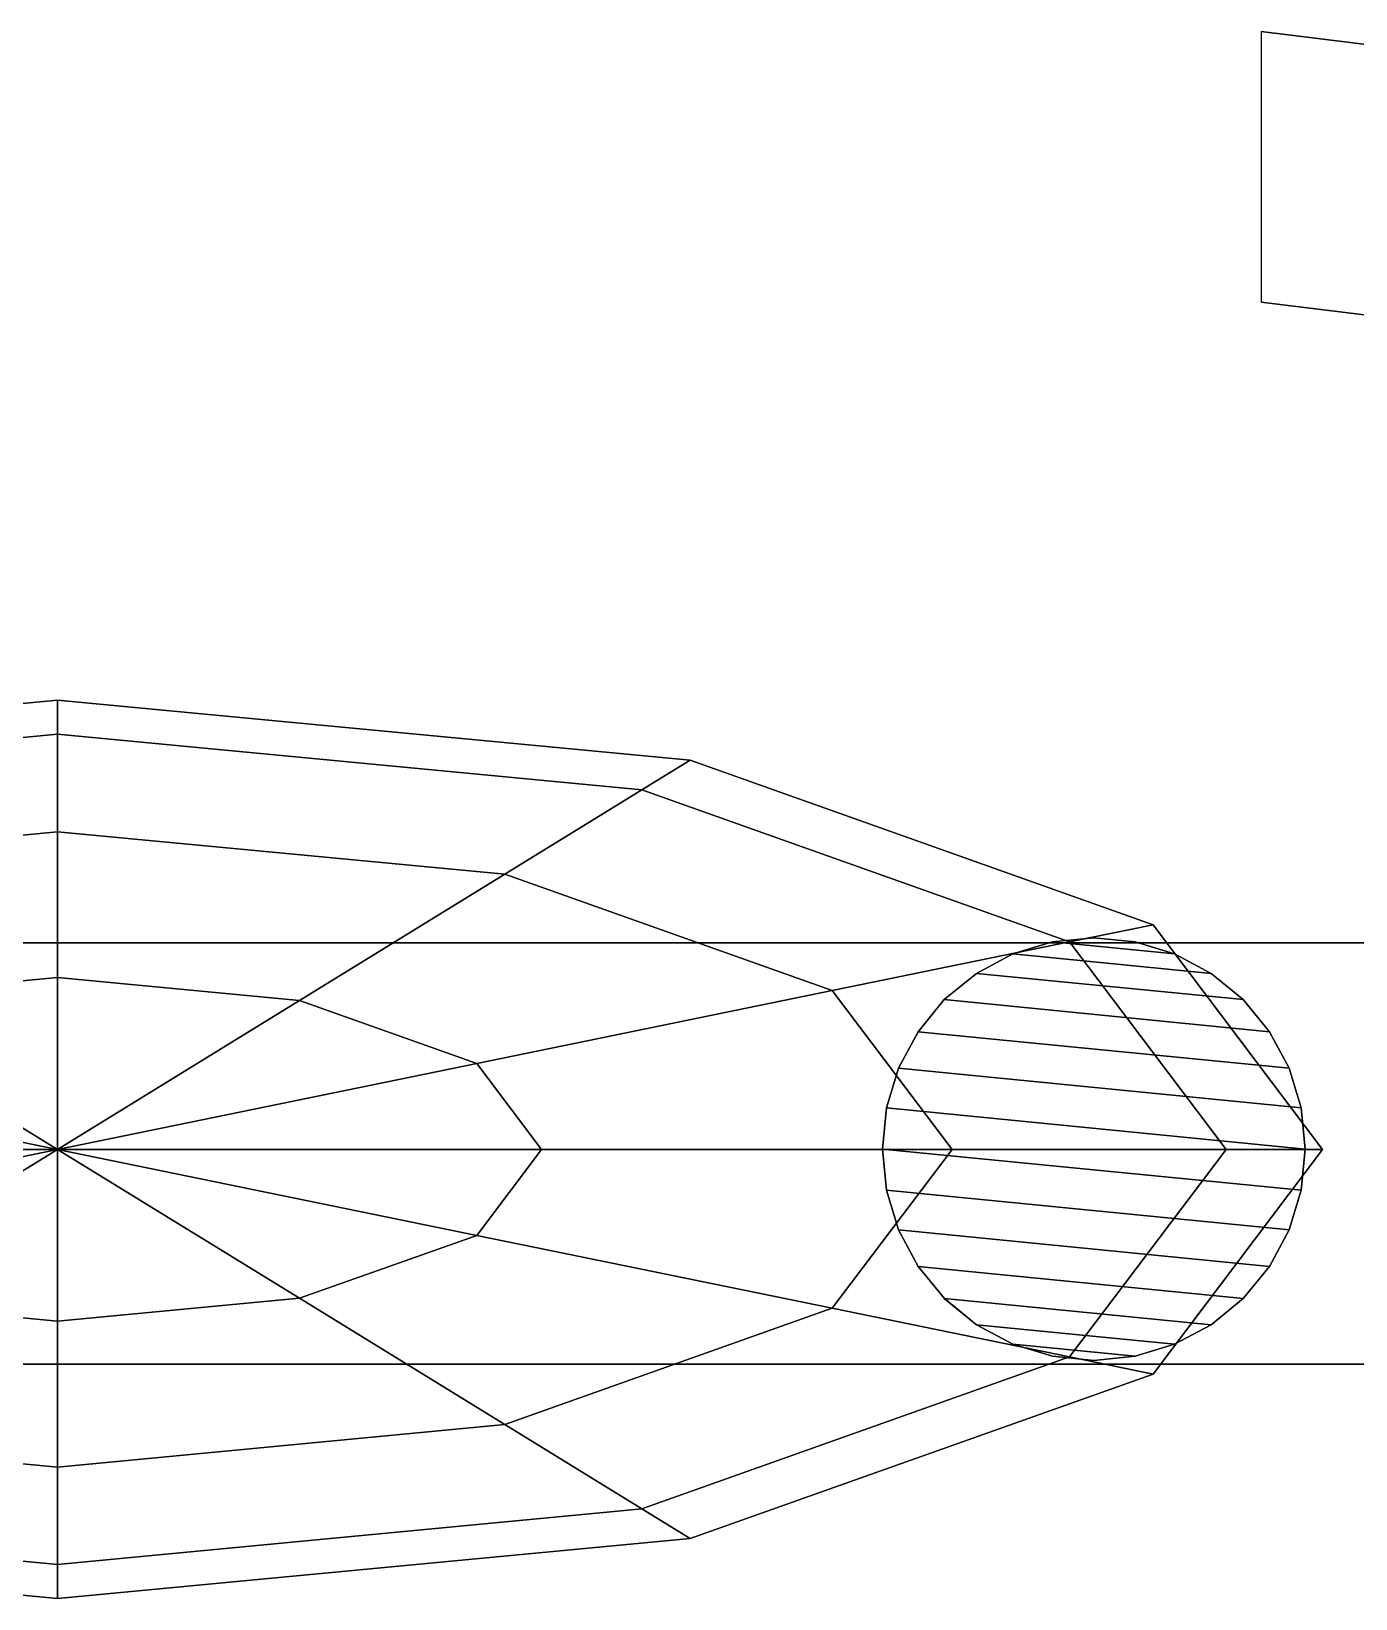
# Model space of a CAD drawing. Header units: metres. Extents: x -25 to 25, y -4.5 to 2.7.
# Drawn here: x -2.519 to 0.621, y -1.066 to 2.651 of the extents above; entities that cross this region are included whole.
import ezdxf

# ---------------------------------------------------------------- set-up
doc = ezdxf.new("R2010")
doc.units = ezdxf.units.M

msp = doc.modelspace()

# ---------------------------------------------------------------- linework, layer by layer
at = {"color": 50}
for points in [[(0.972514, 2.57914, 7.73038), (0.39661, 2.65052, 7.73038), (0.396609, 2.0086, 7.73038), (0.872991, 1.94956, 7.73038)], [(0.972514, 2.57914, 7.12886), (0.39661, 2.65052, 7.12886), (0.396609, 2.0086, 7.12886), (0.872991, 1.94956, 7.12886)], [(0.972514, 2.57914, 7.73038), (0.39661, 2.65052, 7.73038), (0.39661, 2.65052, 7.12886), (0.972514, 2.57914, 7.12886)], [(0.872991, 1.94956, 7.73038), (0.396609, 2.0086, 7.73038), (0.396609, 2.0086, 7.12886), (0.872991, 1.94956, 7.12886)], [(-2.4566, 1.06458, -9.94042), (-3.95603, 0.921852, -9.94042), (-3.8419, 0.851621, -9.27445), (-2.4566, 0.983488, -9.27445)], [(-2.4566, 0.983488, -10.6064), (-3.8419, 0.851621, -10.6064), (-3.95603, 0.921852, -9.94042), (-2.4566, 1.06458, -9.94042)], [(-1.07131, 0.851621, -10.6064), (-2.4566, 0.983488, -10.6064), (-2.4566, 1.06458, -9.94042), (-0.957171, 0.921852, -9.94042)], [(-0.957171, 0.921852, -9.94042), (-2.4566, 1.06458, -9.94042), (-2.4566, 0.983488, -9.27445), (-1.07131, 0.851621, -9.27445)], [(-2.4566, 0.983488, -9.27445), (-3.8419, 0.851621, -9.27445), (-3.51686, 0.65162, -8.70987), (-2.4566, 0.752546, -8.70987)], [(-2.4566, 0.752546, -11.171), (-3.51686, 0.65162, -11.171), (-3.8419, 0.851621, -10.6064), (-2.4566, 0.983488, -10.6064)], [(-1.39634, 0.65162, -11.171), (-2.4566, 0.752546, -11.171), (-2.4566, 0.983488, -10.6064), (-1.07131, 0.851621, -10.6064)], [(-1.07131, 0.851621, -9.27445), (-2.4566, 0.983488, -9.27445), (-2.4566, 0.752546, -8.70987), (-1.39634, 0.65162, -8.70987)], [(0.140489, 0.531902, -9.94042), (-0.957171, 0.921852, -9.94042), (-1.07131, 0.851621, -9.27445), (-0.057203, 0.491354, -9.27445)], [(-0.057203, 0.491354, -10.6064), (-1.07131, 0.851621, -10.6064), (-0.957171, 0.921852, -9.94042), (0.140489, 0.531902, -9.94042)], [(-0.057203, 0.491354, -9.27445), (-1.07131, 0.851621, -9.27445), (-1.39634, 0.65162, -8.70987), (-0.620181, 0.375884, -8.70987)], [(-0.620181, 0.375884, -11.171), (-1.39634, 0.65162, -11.171), (-1.07131, 0.851621, -10.6064), (-0.057203, 0.491354, -10.6064)], [(-2.4566, 0.752546, -8.70987), (-3.51686, 0.65162, -8.70987), (-3.03041, 0.352297, -8.33263), (-2.4566, 0.406918, -8.33263)], [(-2.4566, 0.406918, -11.5482), (-3.03041, 0.352297, -11.5482), (-3.51686, 0.65162, -11.171), (-2.4566, 0.752546, -11.171)], [(-1.88279, 0.352297, -11.5482), (-2.4566, 0.406918, -11.5482), (-2.4566, 0.752546, -11.171), (-1.39634, 0.65162, -11.171)], [(-1.39634, 0.65162, -8.70987), (-2.4566, 0.752546, -8.70987), (-2.4566, 0.406918, -8.33263), (-1.8828, 0.352297, -8.33263)], [(-0.620181, 0.375884, -8.70987), (-1.39634, 0.65162, -8.70987), (-1.8828, 0.352297, -8.33263), (-1.46274, 0.203069, -8.33263)], [(-1.46274, 0.203069, -11.5482), (-1.88279, 0.352297, -11.5482), (-1.39634, 0.65162, -11.171), (-0.620181, 0.375884, -11.171)], [(0.313986, -0.000779, -10.6064), (-0.057203, 0.491354, -10.6064), (0.140489, 0.531902, -9.94042), (0.54226, -0.000779, -9.94042)], [(0.54226, -0.000779, -9.94042), (0.140489, 0.531902, -9.94042), (-0.057203, 0.491354, -9.27445), (0.313986, -0.000779, -9.27445)], [(-0.336086, -0.000779, -11.171), (-0.620181, 0.375884, -11.171), (-0.057203, 0.491354, -10.6064), (0.313986, -0.000779, -10.6064)], [(-0.620181, 0.375884, -8.70987), (-0.336086, -0.000779, -8.70987), (0.313986, -0.000779, -9.27445), (-0.057203, 0.491354, -9.27445)], [(-0.191741, 0.462906, -10.0281), (-0.191745, 0.462905, 10.0281), (-0.097753, 0.491418, 10.0281), (-0.097748, 0.491419, -10.0281)], [(-0.097753, 0.491418, 10.0281), (-0.191745, 0.462905, 10.0281), (0.278363, 0.416607, 10.0281), (0.191738, 0.462908, 10.0281)], [(-0.097748, 0.491419, -10.0281), (-0.097753, 0.491418, 10.0281), (-0.000004, 0.501046, 10.0281), (0.000001, 0.501046, -10.0281)], [(-0.000004, 0.501046, 10.0281), (-0.097753, 0.491418, 10.0281), (0.191738, 0.462908, 10.0281), (0.097745, 0.491419, 10.0281)], [(0.000001, 0.501046, -10.0281), (-0.000004, 0.501046, 10.0281), (0.097745, 0.491419, 10.0281), (0.09775, 0.491418, -10.0281)], [(0.09775, 0.491418, -10.0281), (0.097745, 0.491419, 10.0281), (0.191738, 0.462908, 10.0281), (0.191743, 0.462906, -10.0281)], [(-0.278366, 0.416605, -10.0281), (-0.278369, 0.416603, 10.0281), (-0.191745, 0.462905, 10.0281), (-0.191741, 0.462906, -10.0281)], [(-0.191745, 0.462905, 10.0281), (-0.278369, 0.416603, 10.0281), (0.354294, 0.354292, 10.0281), (0.278363, 0.416607, 10.0281)], [(0.191743, 0.462906, -10.0281), (0.191738, 0.462908, 10.0281), (0.278363, 0.416607, 10.0281), (0.278367, 0.416604, -10.0281)], [(-0.354293, 0.354293, -10.0281), (-0.354295, 0.354291, 10.0281), (-0.278369, 0.416603, 10.0281), (-0.278366, 0.416605, -10.0281)], [(-0.278369, 0.416603, 10.0281), (-0.354295, 0.354291, 10.0281), (0.416605, 0.278365, 10.0281), (0.354294, 0.354292, 10.0281)], [(0.354294, 0.354292, 10.0281), (0.354293, 0.354293, -10.0281), (0.278367, 0.416604, -10.0281), (0.278363, 0.416607, 10.0281)], [(-2.4566, 0.406918, -8.33263), (-3.03041, 0.352297, -8.33263), (-2.4566, -0.000779, -8.20016)], [(-2.4566, -0.000779, -11.6807), (-3.03041, 0.352297, -11.5482), (-2.4566, 0.406918, -11.5482)], [(-2.4566, -0.000779, -11.6807), (-2.4566, 0.406918, -11.5482), (-1.88279, 0.352297, -11.5482)], [(-1.8828, 0.352297, -8.33263), (-2.4566, 0.406918, -8.33263), (-2.4566, -0.000779, -8.20016)], [(-1.30899, -0.000779, -11.5482), (-1.46274, 0.203069, -11.5482), (-0.620181, 0.375884, -11.171), (-0.336086, -0.000779, -11.171)], [(-0.336086, -0.000779, -8.70987), (-0.620181, 0.375884, -8.70987), (-1.46274, 0.203069, -8.33263), (-1.30899, -0.000779, -8.33263)], [(-2.4566, -0.000779, -11.6807), (-3.45047, 0.203069, -11.5482), (-3.03041, 0.352297, -11.5482)], [(-3.03041, 0.352297, -8.33263), (-3.45047, 0.203069, -8.33263), (-2.4566, -0.000779, -8.20016)], [(-1.46274, 0.203069, -8.33263), (-1.8828, 0.352297, -8.33263), (-2.4566, -0.000779, -8.20016)], [(-2.4566, -0.000779, -11.6807), (-1.88279, 0.352297, -11.5482), (-1.46274, 0.203069, -11.5482)], [(-0.416604, 0.278367, -10.0281), (-0.416606, 0.278364, 10.0281), (-0.354295, 0.354291, 10.0281), (-0.354293, 0.354293, -10.0281)], [(-0.354295, 0.354291, 10.0281), (-0.416606, 0.278364, 10.0281), (0.462907, 0.191741, 10.0281), (0.416605, 0.278365, 10.0281)], [(0.354293, 0.354293, -10.0281), (0.354294, 0.354292, 10.0281), (0.416605, 0.278365, 10.0281), (0.416605, 0.278366, -10.0281)], [(-0.462906, 0.191743, -10.0281), (-0.462907, 0.19174, 10.0281), (-0.416606, 0.278364, 10.0281), (-0.416604, 0.278367, -10.0281)], [(-0.416606, 0.278364, 10.0281), (-0.462907, 0.19174, 10.0281), (0.491419, 0.097748, 10.0281), (0.462907, 0.191741, 10.0281)], [(0.416605, 0.278366, -10.0281), (0.416605, 0.278365, 10.0281), (0.462907, 0.191741, 10.0281), (0.462906, 0.191742, -10.0281)], [(-3.45047, 0.203069, -8.33263), (-3.60422, -0.000779, -8.33263), (-2.4566, -0.000779, -8.20016)], [(-2.4566, -0.000779, -11.6807), (-3.60422, -0.000779, -11.5482), (-3.45047, 0.203069, -11.5482)], [(-2.4566, -0.000779, -11.6807), (-1.46274, 0.203069, -11.5482), (-1.30899, -0.000779, -11.5482)], [(-1.30899, -0.000779, -8.33263), (-1.46274, 0.203069, -8.33263), (-2.4566, -0.000779, -8.20016)], [(-0.491418, 0.09775, -10.0281), (-0.491419, 0.097747, 10.0281), (-0.462907, 0.19174, 10.0281), (-0.462906, 0.191743, -10.0281)], [(-0.462907, 0.19174, 10.0281), (-0.491419, 0.097747, 10.0281), (0.501046, -0.000001, 10.0281), (0.491419, 0.097748, 10.0281)], [(0.462906, 0.191742, -10.0281), (0.462907, 0.191741, 10.0281), (0.491419, 0.097748, 10.0281), (0.491419, 0.097749, -10.0281)], [(-0.501046, 0, -10.0281), (-0.501046, -0.000002, 10.0281), (-0.491419, 0.097747, 10.0281), (-0.491418, 0.09775, -10.0281)], [(-0.491419, 0.097747, 10.0281), (-0.501046, -0.000002, 10.0281), (0.491418, -0.09775, 10.0281), (0.501046, -0.000001, 10.0281)], [(0.491419, 0.097749, -10.0281), (0.491419, 0.097748, 10.0281), (0.501046, -0.000001, 10.0281), (0.501046, 0, -10.0281)], [(-0.491419, -0.097749, -10.0281), (-0.491418, -0.097751, 10.0281), (-0.501046, -0.000002, 10.0281), (-0.501046, 0, -10.0281)], [(0.501046, 0, -10.0281), (0.501046, -0.000001, 10.0281), (0.491418, -0.09775, 10.0281), (0.491419, -0.097749, -10.0281)], [(-2.4566, -0.000779, -11.6807), (-3.45047, -0.204627, -11.5482), (-3.60422, -0.000779, -11.5482)], [(-3.60422, -0.000779, -8.33263), (-3.45047, -0.204627, -8.33263), (-2.4566, -0.000779, -8.20016)], [(-3.45047, -0.204627, -8.33263), (-3.03041, -0.353855, -8.33263), (-2.4566, -0.000779, -8.20016)], [(-2.4566, -0.000779, -11.6807), (-3.03041, -0.353855, -11.5482), (-3.45047, -0.204627, -11.5482)], [(-2.4566, -0.000779, -11.6807), (-2.4566, -0.408476, -11.5482), (-3.03041, -0.353855, -11.5482)], [(-3.03041, -0.353855, -8.33263), (-2.4566, -0.408476, -8.33263), (-2.4566, -0.000779, -8.20016)], [(-2.4566, -0.408476, -8.33263), (-1.8828, -0.353855, -8.33263), (-2.4566, -0.000779, -8.20016)], [(-2.4566, -0.000779, -11.6807), (-1.88279, -0.353855, -11.5482), (-2.4566, -0.408476, -11.5482)], [(-2.4566, -0.000779, -11.6807), (-1.46274, -0.204627, -11.5482), (-1.88279, -0.353855, -11.5482)], [(-1.8828, -0.353855, -8.33263), (-1.46274, -0.204627, -8.33263), (-2.4566, -0.000779, -8.20016)], [(-1.46274, -0.204627, -8.33263), (-1.30899, -0.000779, -8.33263), (-2.4566, -0.000779, -8.20016)], [(-2.4566, -0.000779, -11.6807), (-1.30899, -0.000779, -11.5482), (-1.46274, -0.204627, -11.5482)], [(-0.620181, -0.377442, -8.70987), (-0.336086, -0.000779, -8.70987), (-1.30899, -0.000779, -8.33263), (-1.46274, -0.204627, -8.33263)], [(-1.46274, -0.204627, -11.5482), (-1.30899, -0.000779, -11.5482), (-0.336086, -0.000779, -11.171), (-0.620181, -0.377442, -11.171)], [(-0.336086, -0.000779, -8.70987), (-0.620181, -0.377442, -8.70987), (-0.057203, -0.492912, -9.27445), (0.313986, -0.000779, -9.27445)], [(-0.620181, -0.377442, -11.171), (-0.336086, -0.000779, -11.171), (0.313986, -0.000779, -10.6064), (-0.057203, -0.492912, -10.6064)], [(-0.501046, -0.000002, 10.0281), (-0.491418, -0.097751, 10.0281), (0.462906, -0.191743, 10.0281), (0.491418, -0.09775, 10.0281)], [(0.140489, -0.53346, -9.94042), (0.54226, -0.000779, -9.94042), (0.313986, -0.000779, -9.27445), (-0.057203, -0.492912, -9.27445)], [(-0.057203, -0.492912, -10.6064), (0.313986, -0.000779, -10.6064), (0.54226, -0.000779, -9.94042), (0.140489, -0.53346, -9.94042)], [(-0.462906, -0.191742, -10.0281), (-0.462905, -0.191744, 10.0281), (-0.491418, -0.097751, 10.0281), (-0.491419, -0.097749, -10.0281)], [(-0.491418, -0.097751, 10.0281), (-0.462905, -0.191744, 10.0281), (0.416604, -0.278367, 10.0281), (0.462906, -0.191743, 10.0281)], [(0.491419, -0.097749, -10.0281), (0.491418, -0.09775, 10.0281), (0.462906, -0.191743, 10.0281), (0.462906, -0.191742, -10.0281)], [(-1.39634, -0.653178, -8.70987), (-0.620181, -0.377442, -8.70987), (-1.46274, -0.204627, -8.33263), (-1.8828, -0.353855, -8.33263)], [(-1.88279, -0.353855, -11.5482), (-1.46274, -0.204627, -11.5482), (-0.620181, -0.377442, -11.171), (-1.39634, -0.653178, -11.171)], [(-0.416605, -0.278366, -10.0281), (-0.416604, -0.278367, 10.0281), (-0.462905, -0.191744, 10.0281), (-0.462906, -0.191742, -10.0281)], [(-0.462905, -0.191744, 10.0281), (-0.416604, -0.278367, 10.0281), (0.354293, -0.354293, 10.0281), (0.416604, -0.278367, 10.0281)], [(0.462906, -0.191742, -10.0281), (0.462906, -0.191743, 10.0281), (0.416604, -0.278367, 10.0281), (0.416605, -0.278366, -10.0281)], [(-0.354293, -0.354293, -10.0281), (-0.354292, -0.354294, 10.0281), (-0.416604, -0.278367, 10.0281), (-0.416605, -0.278366, -10.0281)], [(-0.416604, -0.278367, 10.0281), (-0.354292, -0.354294, 10.0281), (0.278366, -0.416605, 10.0281), (0.354293, -0.354293, 10.0281)], [(0.416605, -0.278366, -10.0281), (0.416604, -0.278367, 10.0281), (0.354293, -0.354293, 10.0281), (0.354293, -0.354293, -10.0281)], [(-3.03041, -0.353855, -11.5482), (-2.4566, -0.408476, -11.5482), (-2.4566, -0.754104, -11.171), (-3.51686, -0.653178, -11.171)], [(-3.51686, -0.653178, -8.70987), (-2.4566, -0.754104, -8.70987), (-2.4566, -0.408476, -8.33263), (-3.03041, -0.353855, -8.33263)], [(-2.4566, -0.754104, -8.70987), (-1.39634, -0.653178, -8.70987), (-1.8828, -0.353855, -8.33263), (-2.4566, -0.408476, -8.33263)], [(-2.4566, -0.408476, -11.5482), (-1.88279, -0.353855, -11.5482), (-1.39634, -0.653178, -11.171), (-2.4566, -0.754104, -11.171)], [(-0.278366, -0.416604, -10.0281), (-0.278365, -0.416605, 10.0281), (-0.354292, -0.354294, 10.0281), (-0.354293, -0.354293, -10.0281)], [(-0.354292, -0.354294, 10.0281), (-0.278365, -0.416605, 10.0281), (0.191742, -0.462906, 10.0281), (0.278366, -0.416605, 10.0281)], [(0.354293, -0.354293, -10.0281), (0.354293, -0.354293, 10.0281), (0.278366, -0.416605, 10.0281), (0.278366, -0.416605, -10.0281)], [(-1.39634, -0.653178, -11.171), (-0.620181, -0.377442, -11.171), (-0.057203, -0.492912, -10.6064), (-1.07131, -0.853179, -10.6064)], [(-1.07131, -0.853179, -9.27445), (-0.057203, -0.492912, -9.27445), (-0.620181, -0.377442, -8.70987), (-1.39634, -0.653178, -8.70987)], [(-0.191742, -0.462906, -10.0281), (-0.191741, -0.462906, 10.0281), (-0.278365, -0.416605, 10.0281), (-0.278366, -0.416604, -10.0281)], [(-0.278365, -0.416605, 10.0281), (-0.191741, -0.462906, 10.0281), (0.097749, -0.491418, 10.0281), (0.191742, -0.462906, 10.0281)], [(0.278366, -0.416605, -10.0281), (0.278366, -0.416605, 10.0281), (0.191742, -0.462906, 10.0281), (0.191742, -0.462906, -10.0281)], [(-0.097749, -0.491418, -10.0281), (-0.097749, -0.491419, 10.0281), (-0.191741, -0.462906, 10.0281), (-0.191742, -0.462906, -10.0281)], [(-0.191741, -0.462906, 10.0281), (-0.097749, -0.491419, 10.0281), (0, -0.501046, 10.0281), (0.097749, -0.491418, 10.0281)], [(0.191742, -0.462906, -10.0281), (0.191742, -0.462906, 10.0281), (0.097749, -0.491418, 10.0281), (0.097749, -0.491419, -10.0281)], [(-1.07131, -0.853179, -10.6064), (-0.057203, -0.492912, -10.6064), (0.140489, -0.53346, -9.94042), (-0.957171, -0.92341, -9.94042)], [(-0.957171, -0.92341, -9.94042), (0.140489, -0.53346, -9.94042), (-0.057203, -0.492912, -9.27445), (-1.07131, -0.853179, -9.27445)], [(0, -0.501046, -10.0281), (0, -0.501046, 10.0281), (-0.097749, -0.491419, 10.0281), (-0.097749, -0.491418, -10.0281)], [(0.097749, -0.491419, -10.0281), (0.097749, -0.491418, 10.0281), (0, -0.501046, 10.0281), (0, -0.501046, -10.0281)], [(-3.51686, -0.653178, -11.171), (-2.4566, -0.754104, -11.171), (-2.4566, -0.985046, -10.6064), (-3.8419, -0.853179, -10.6064)], [(-3.8419, -0.853179, -9.27445), (-2.4566, -0.985046, -9.27445), (-2.4566, -0.754104, -8.70987), (-3.51686, -0.653178, -8.70987)], [(-2.4566, -0.985046, -9.27445), (-1.07131, -0.853179, -9.27445), (-1.39634, -0.653178, -8.70987), (-2.4566, -0.754104, -8.70987)], [(-2.4566, -0.754104, -11.171), (-1.39634, -0.653178, -11.171), (-1.07131, -0.853179, -10.6064), (-2.4566, -0.985046, -10.6064)], [(-3.8419, -0.853179, -10.6064), (-2.4566, -0.985046, -10.6064), (-2.4566, -1.06614, -9.94042), (-3.95603, -0.92341, -9.94042)], [(-3.95603, -0.92341, -9.94042), (-2.4566, -1.06614, -9.94042), (-2.4566, -0.985046, -9.27445), (-3.8419, -0.853179, -9.27445)], [(-2.4566, -1.06614, -9.94042), (-0.957171, -0.92341, -9.94042), (-1.07131, -0.853179, -9.27445), (-2.4566, -0.985046, -9.27445)], [(-2.4566, -0.985046, -10.6064), (-1.07131, -0.853179, -10.6064), (-0.957171, -0.92341, -9.94042), (-2.4566, -1.06614, -9.94042)]]:
    msp.add_3dface(points, dxfattribs=at)
at = {"color": 90}
for points in [[(0.972514, 2.57914, 7.73038), (0.39661, 2.65052, 7.73038), (0.396609, 2.0086, 7.73038), (0.872991, 1.94956, 7.73038)], [(0.972514, 2.57914, 7.12886), (0.39661, 2.65052, 7.12886), (0.396609, 2.0086, 7.12886), (0.872991, 1.94956, 7.12886)], [(0.972514, 2.57914, 7.73038), (0.39661, 2.65052, 7.73038), (0.39661, 2.65052, 7.12886), (0.972514, 2.57914, 7.12886)], [(0.872991, 1.94956, 7.73038), (0.396609, 2.0086, 7.73038), (0.396609, 2.0086, 7.12886), (0.872991, 1.94956, 7.12886)], [(-2.4566, 1.06458, -9.94042), (-3.95603, 0.921852, -9.94042), (-3.8419, 0.851621, -9.27445), (-2.4566, 0.983488, -9.27445)], [(-2.4566, 0.983488, -10.6064), (-3.8419, 0.851621, -10.6064), (-3.95603, 0.921852, -9.94042), (-2.4566, 1.06458, -9.94042)], [(-1.07131, 0.851621, -10.6064), (-2.4566, 0.983488, -10.6064), (-2.4566, 1.06458, -9.94042), (-0.957171, 0.921852, -9.94042)], [(-0.957171, 0.921852, -9.94042), (-2.4566, 1.06458, -9.94042), (-2.4566, 0.983488, -9.27445), (-1.07131, 0.851621, -9.27445)], [(-2.4566, 0.983488, -9.27445), (-3.8419, 0.851621, -9.27445), (-3.51686, 0.65162, -8.70987), (-2.4566, 0.752546, -8.70987)], [(-2.4566, 0.752546, -11.171), (-3.51686, 0.65162, -11.171), (-3.8419, 0.851621, -10.6064), (-2.4566, 0.983488, -10.6064)], [(-1.39634, 0.65162, -11.171), (-2.4566, 0.752546, -11.171), (-2.4566, 0.983488, -10.6064), (-1.07131, 0.851621, -10.6064)], [(-1.07131, 0.851621, -9.27445), (-2.4566, 0.983488, -9.27445), (-2.4566, 0.752546, -8.70987), (-1.39634, 0.65162, -8.70987)], [(0.140489, 0.531902, -9.94042), (-0.957171, 0.921852, -9.94042), (-1.07131, 0.851621, -9.27445), (-0.057203, 0.491354, -9.27445)], [(-0.057203, 0.491354, -10.6064), (-1.07131, 0.851621, -10.6064), (-0.957171, 0.921852, -9.94042), (0.140489, 0.531902, -9.94042)], [(-0.057203, 0.491354, -9.27445), (-1.07131, 0.851621, -9.27445), (-1.39634, 0.65162, -8.70987), (-0.620181, 0.375884, -8.70987)], [(-0.620181, 0.375884, -11.171), (-1.39634, 0.65162, -11.171), (-1.07131, 0.851621, -10.6064), (-0.057203, 0.491354, -10.6064)], [(-2.4566, 0.752546, -8.70987), (-3.51686, 0.65162, -8.70987), (-3.03041, 0.352297, -8.33263), (-2.4566, 0.406918, -8.33263)], [(-2.4566, 0.406918, -11.5482), (-3.03041, 0.352297, -11.5482), (-3.51686, 0.65162, -11.171), (-2.4566, 0.752546, -11.171)], [(-1.88279, 0.352297, -11.5482), (-2.4566, 0.406918, -11.5482), (-2.4566, 0.752546, -11.171), (-1.39634, 0.65162, -11.171)], [(-1.39634, 0.65162, -8.70987), (-2.4566, 0.752546, -8.70987), (-2.4566, 0.406918, -8.33263), (-1.8828, 0.352297, -8.33263)], [(-0.620181, 0.375884, -8.70987), (-1.39634, 0.65162, -8.70987), (-1.8828, 0.352297, -8.33263), (-1.46274, 0.203069, -8.33263)], [(-1.46274, 0.203069, -11.5482), (-1.88279, 0.352297, -11.5482), (-1.39634, 0.65162, -11.171), (-0.620181, 0.375884, -11.171)], [(0.313986, -0.000779, -10.6064), (-0.057203, 0.491354, -10.6064), (0.140489, 0.531902, -9.94042), (0.54226, -0.000779, -9.94042)], [(0.54226, -0.000779, -9.94042), (0.140489, 0.531902, -9.94042), (-0.057203, 0.491354, -9.27445), (0.313986, -0.000779, -9.27445)], [(-0.336086, -0.000779, -11.171), (-0.620181, 0.375884, -11.171), (-0.057203, 0.491354, -10.6064), (0.313986, -0.000779, -10.6064)], [(-0.620181, 0.375884, -8.70987), (-0.336086, -0.000779, -8.70987), (0.313986, -0.000779, -9.27445), (-0.057203, 0.491354, -9.27445)], [(-0.191741, 0.462906, -10.0281), (-0.191745, 0.462905, 10.0281), (-0.097753, 0.491418, 10.0281), (-0.097748, 0.491419, -10.0281)], [(-0.097753, 0.491418, 10.0281), (-0.191745, 0.462905, 10.0281), (0.278363, 0.416607, 10.0281), (0.191738, 0.462908, 10.0281)], [(-0.097748, 0.491419, -10.0281), (-0.097753, 0.491418, 10.0281), (-0.000004, 0.501046, 10.0281), (0.000001, 0.501046, -10.0281)], [(-0.000004, 0.501046, 10.0281), (-0.097753, 0.491418, 10.0281), (0.191738, 0.462908, 10.0281), (0.097745, 0.491419, 10.0281)], [(0.000001, 0.501046, -10.0281), (-0.000004, 0.501046, 10.0281), (0.097745, 0.491419, 10.0281), (0.09775, 0.491418, -10.0281)], [(0.09775, 0.491418, -10.0281), (0.097745, 0.491419, 10.0281), (0.191738, 0.462908, 10.0281), (0.191743, 0.462906, -10.0281)], [(-0.278366, 0.416605, -10.0281), (-0.278369, 0.416603, 10.0281), (-0.191745, 0.462905, 10.0281), (-0.191741, 0.462906, -10.0281)], [(-0.191745, 0.462905, 10.0281), (-0.278369, 0.416603, 10.0281), (0.354294, 0.354292, 10.0281), (0.278363, 0.416607, 10.0281)], [(0.191743, 0.462906, -10.0281), (0.191738, 0.462908, 10.0281), (0.278363, 0.416607, 10.0281), (0.278367, 0.416604, -10.0281)], [(-0.354293, 0.354293, -10.0281), (-0.354295, 0.354291, 10.0281), (-0.278369, 0.416603, 10.0281), (-0.278366, 0.416605, -10.0281)], [(-0.278369, 0.416603, 10.0281), (-0.354295, 0.354291, 10.0281), (0.416605, 0.278365, 10.0281), (0.354294, 0.354292, 10.0281)], [(0.354294, 0.354292, 10.0281), (0.354293, 0.354293, -10.0281), (0.278367, 0.416604, -10.0281), (0.278363, 0.416607, 10.0281)], [(-2.4566, 0.406918, -8.33263), (-3.03041, 0.352297, -8.33263), (-2.4566, -0.000779, -8.20016)], [(-2.4566, -0.000779, -11.6807), (-3.03041, 0.352297, -11.5482), (-2.4566, 0.406918, -11.5482)], [(-2.4566, -0.000779, -11.6807), (-2.4566, 0.406918, -11.5482), (-1.88279, 0.352297, -11.5482)], [(-1.8828, 0.352297, -8.33263), (-2.4566, 0.406918, -8.33263), (-2.4566, -0.000779, -8.20016)], [(-1.30899, -0.000779, -11.5482), (-1.46274, 0.203069, -11.5482), (-0.620181, 0.375884, -11.171), (-0.336086, -0.000779, -11.171)], [(-0.336086, -0.000779, -8.70987), (-0.620181, 0.375884, -8.70987), (-1.46274, 0.203069, -8.33263), (-1.30899, -0.000779, -8.33263)], [(-2.4566, -0.000779, -11.6807), (-3.45047, 0.203069, -11.5482), (-3.03041, 0.352297, -11.5482)], [(-3.03041, 0.352297, -8.33263), (-3.45047, 0.203069, -8.33263), (-2.4566, -0.000779, -8.20016)], [(-1.46274, 0.203069, -8.33263), (-1.8828, 0.352297, -8.33263), (-2.4566, -0.000779, -8.20016)], [(-2.4566, -0.000779, -11.6807), (-1.88279, 0.352297, -11.5482), (-1.46274, 0.203069, -11.5482)], [(-0.416604, 0.278367, -10.0281), (-0.416606, 0.278364, 10.0281), (-0.354295, 0.354291, 10.0281), (-0.354293, 0.354293, -10.0281)], [(-0.354295, 0.354291, 10.0281), (-0.416606, 0.278364, 10.0281), (0.462907, 0.191741, 10.0281), (0.416605, 0.278365, 10.0281)], [(0.354293, 0.354293, -10.0281), (0.354294, 0.354292, 10.0281), (0.416605, 0.278365, 10.0281), (0.416605, 0.278366, -10.0281)], [(-0.462906, 0.191743, -10.0281), (-0.462907, 0.19174, 10.0281), (-0.416606, 0.278364, 10.0281), (-0.416604, 0.278367, -10.0281)], [(-0.416606, 0.278364, 10.0281), (-0.462907, 0.19174, 10.0281), (0.491419, 0.097748, 10.0281), (0.462907, 0.191741, 10.0281)], [(0.416605, 0.278366, -10.0281), (0.416605, 0.278365, 10.0281), (0.462907, 0.191741, 10.0281), (0.462906, 0.191742, -10.0281)], [(-3.45047, 0.203069, -8.33263), (-3.60422, -0.000779, -8.33263), (-2.4566, -0.000779, -8.20016)], [(-2.4566, -0.000779, -11.6807), (-3.60422, -0.000779, -11.5482), (-3.45047, 0.203069, -11.5482)], [(-2.4566, -0.000779, -11.6807), (-1.46274, 0.203069, -11.5482), (-1.30899, -0.000779, -11.5482)], [(-1.30899, -0.000779, -8.33263), (-1.46274, 0.203069, -8.33263), (-2.4566, -0.000779, -8.20016)], [(-0.491418, 0.09775, -10.0281), (-0.491419, 0.097747, 10.0281), (-0.462907, 0.19174, 10.0281), (-0.462906, 0.191743, -10.0281)], [(-0.462907, 0.19174, 10.0281), (-0.491419, 0.097747, 10.0281), (0.501046, -0.000001, 10.0281), (0.491419, 0.097748, 10.0281)], [(0.462906, 0.191742, -10.0281), (0.462907, 0.191741, 10.0281), (0.491419, 0.097748, 10.0281), (0.491419, 0.097749, -10.0281)], [(-0.501046, 0, -10.0281), (-0.501046, -0.000002, 10.0281), (-0.491419, 0.097747, 10.0281), (-0.491418, 0.09775, -10.0281)], [(-0.491419, 0.097747, 10.0281), (-0.501046, -0.000002, 10.0281), (0.491418, -0.09775, 10.0281), (0.501046, -0.000001, 10.0281)], [(0.491419, 0.097749, -10.0281), (0.491419, 0.097748, 10.0281), (0.501046, -0.000001, 10.0281), (0.501046, 0, -10.0281)], [(-0.491419, -0.097749, -10.0281), (-0.491418, -0.097751, 10.0281), (-0.501046, -0.000002, 10.0281), (-0.501046, 0, -10.0281)], [(0.501046, 0, -10.0281), (0.501046, -0.000001, 10.0281), (0.491418, -0.09775, 10.0281), (0.491419, -0.097749, -10.0281)], [(-2.4566, -0.000779, -11.6807), (-3.45047, -0.204627, -11.5482), (-3.60422, -0.000779, -11.5482)], [(-3.60422, -0.000779, -8.33263), (-3.45047, -0.204627, -8.33263), (-2.4566, -0.000779, -8.20016)], [(-3.45047, -0.204627, -8.33263), (-3.03041, -0.353855, -8.33263), (-2.4566, -0.000779, -8.20016)], [(-2.4566, -0.000779, -11.6807), (-3.03041, -0.353855, -11.5482), (-3.45047, -0.204627, -11.5482)], [(-2.4566, -0.000779, -11.6807), (-2.4566, -0.408476, -11.5482), (-3.03041, -0.353855, -11.5482)], [(-3.03041, -0.353855, -8.33263), (-2.4566, -0.408476, -8.33263), (-2.4566, -0.000779, -8.20016)], [(-2.4566, -0.408476, -8.33263), (-1.8828, -0.353855, -8.33263), (-2.4566, -0.000779, -8.20016)], [(-2.4566, -0.000779, -11.6807), (-1.88279, -0.353855, -11.5482), (-2.4566, -0.408476, -11.5482)], [(-2.4566, -0.000779, -11.6807), (-1.46274, -0.204627, -11.5482), (-1.88279, -0.353855, -11.5482)], [(-1.8828, -0.353855, -8.33263), (-1.46274, -0.204627, -8.33263), (-2.4566, -0.000779, -8.20016)], [(-1.46274, -0.204627, -8.33263), (-1.30899, -0.000779, -8.33263), (-2.4566, -0.000779, -8.20016)], [(-2.4566, -0.000779, -11.6807), (-1.30899, -0.000779, -11.5482), (-1.46274, -0.204627, -11.5482)], [(-0.620181, -0.377442, -8.70987), (-0.336086, -0.000779, -8.70987), (-1.30899, -0.000779, -8.33263), (-1.46274, -0.204627, -8.33263)], [(-1.46274, -0.204627, -11.5482), (-1.30899, -0.000779, -11.5482), (-0.336086, -0.000779, -11.171), (-0.620181, -0.377442, -11.171)], [(-0.336086, -0.000779, -8.70987), (-0.620181, -0.377442, -8.70987), (-0.057203, -0.492912, -9.27445), (0.313986, -0.000779, -9.27445)], [(-0.620181, -0.377442, -11.171), (-0.336086, -0.000779, -11.171), (0.313986, -0.000779, -10.6064), (-0.057203, -0.492912, -10.6064)], [(-0.501046, -0.000002, 10.0281), (-0.491418, -0.097751, 10.0281), (0.462906, -0.191743, 10.0281), (0.491418, -0.09775, 10.0281)], [(0.140489, -0.53346, -9.94042), (0.54226, -0.000779, -9.94042), (0.313986, -0.000779, -9.27445), (-0.057203, -0.492912, -9.27445)], [(-0.057203, -0.492912, -10.6064), (0.313986, -0.000779, -10.6064), (0.54226, -0.000779, -9.94042), (0.140489, -0.53346, -9.94042)], [(-0.462906, -0.191742, -10.0281), (-0.462905, -0.191744, 10.0281), (-0.491418, -0.097751, 10.0281), (-0.491419, -0.097749, -10.0281)], [(-0.491418, -0.097751, 10.0281), (-0.462905, -0.191744, 10.0281), (0.416604, -0.278367, 10.0281), (0.462906, -0.191743, 10.0281)], [(0.491419, -0.097749, -10.0281), (0.491418, -0.09775, 10.0281), (0.462906, -0.191743, 10.0281), (0.462906, -0.191742, -10.0281)], [(-1.39634, -0.653178, -8.70987), (-0.620181, -0.377442, -8.70987), (-1.46274, -0.204627, -8.33263), (-1.8828, -0.353855, -8.33263)], [(-1.88279, -0.353855, -11.5482), (-1.46274, -0.204627, -11.5482), (-0.620181, -0.377442, -11.171), (-1.39634, -0.653178, -11.171)], [(-0.416605, -0.278366, -10.0281), (-0.416604, -0.278367, 10.0281), (-0.462905, -0.191744, 10.0281), (-0.462906, -0.191742, -10.0281)], [(-0.462905, -0.191744, 10.0281), (-0.416604, -0.278367, 10.0281), (0.354293, -0.354293, 10.0281), (0.416604, -0.278367, 10.0281)], [(0.462906, -0.191742, -10.0281), (0.462906, -0.191743, 10.0281), (0.416604, -0.278367, 10.0281), (0.416605, -0.278366, -10.0281)], [(-0.354293, -0.354293, -10.0281), (-0.354292, -0.354294, 10.0281), (-0.416604, -0.278367, 10.0281), (-0.416605, -0.278366, -10.0281)], [(-0.416604, -0.278367, 10.0281), (-0.354292, -0.354294, 10.0281), (0.278366, -0.416605, 10.0281), (0.354293, -0.354293, 10.0281)], [(0.416605, -0.278366, -10.0281), (0.416604, -0.278367, 10.0281), (0.354293, -0.354293, 10.0281), (0.354293, -0.354293, -10.0281)], [(-3.03041, -0.353855, -11.5482), (-2.4566, -0.408476, -11.5482), (-2.4566, -0.754104, -11.171), (-3.51686, -0.653178, -11.171)], [(-3.51686, -0.653178, -8.70987), (-2.4566, -0.754104, -8.70987), (-2.4566, -0.408476, -8.33263), (-3.03041, -0.353855, -8.33263)], [(-2.4566, -0.754104, -8.70987), (-1.39634, -0.653178, -8.70987), (-1.8828, -0.353855, -8.33263), (-2.4566, -0.408476, -8.33263)], [(-2.4566, -0.408476, -11.5482), (-1.88279, -0.353855, -11.5482), (-1.39634, -0.653178, -11.171), (-2.4566, -0.754104, -11.171)], [(-0.278366, -0.416604, -10.0281), (-0.278365, -0.416605, 10.0281), (-0.354292, -0.354294, 10.0281), (-0.354293, -0.354293, -10.0281)], [(-0.354292, -0.354294, 10.0281), (-0.278365, -0.416605, 10.0281), (0.191742, -0.462906, 10.0281), (0.278366, -0.416605, 10.0281)], [(0.354293, -0.354293, -10.0281), (0.354293, -0.354293, 10.0281), (0.278366, -0.416605, 10.0281), (0.278366, -0.416605, -10.0281)], [(-1.39634, -0.653178, -11.171), (-0.620181, -0.377442, -11.171), (-0.057203, -0.492912, -10.6064), (-1.07131, -0.853179, -10.6064)], [(-1.07131, -0.853179, -9.27445), (-0.057203, -0.492912, -9.27445), (-0.620181, -0.377442, -8.70987), (-1.39634, -0.653178, -8.70987)], [(-0.191742, -0.462906, -10.0281), (-0.191741, -0.462906, 10.0281), (-0.278365, -0.416605, 10.0281), (-0.278366, -0.416604, -10.0281)], [(-0.278365, -0.416605, 10.0281), (-0.191741, -0.462906, 10.0281), (0.097749, -0.491418, 10.0281), (0.191742, -0.462906, 10.0281)], [(0.278366, -0.416605, -10.0281), (0.278366, -0.416605, 10.0281), (0.191742, -0.462906, 10.0281), (0.191742, -0.462906, -10.0281)], [(-0.097749, -0.491418, -10.0281), (-0.097749, -0.491419, 10.0281), (-0.191741, -0.462906, 10.0281), (-0.191742, -0.462906, -10.0281)], [(-0.191741, -0.462906, 10.0281), (-0.097749, -0.491419, 10.0281), (0, -0.501046, 10.0281), (0.097749, -0.491418, 10.0281)], [(0.191742, -0.462906, -10.0281), (0.191742, -0.462906, 10.0281), (0.097749, -0.491418, 10.0281), (0.097749, -0.491419, -10.0281)], [(-1.07131, -0.853179, -10.6064), (-0.057203, -0.492912, -10.6064), (0.140489, -0.53346, -9.94042), (-0.957171, -0.92341, -9.94042)], [(-0.957171, -0.92341, -9.94042), (0.140489, -0.53346, -9.94042), (-0.057203, -0.492912, -9.27445), (-1.07131, -0.853179, -9.27445)], [(0, -0.501046, -10.0281), (0, -0.501046, 10.0281), (-0.097749, -0.491419, 10.0281), (-0.097749, -0.491418, -10.0281)], [(0.097749, -0.491419, -10.0281), (0.097749, -0.491418, 10.0281), (0, -0.501046, 10.0281), (0, -0.501046, -10.0281)], [(-3.51686, -0.653178, -11.171), (-2.4566, -0.754104, -11.171), (-2.4566, -0.985046, -10.6064), (-3.8419, -0.853179, -10.6064)], [(-3.8419, -0.853179, -9.27445), (-2.4566, -0.985046, -9.27445), (-2.4566, -0.754104, -8.70987), (-3.51686, -0.653178, -8.70987)], [(-2.4566, -0.985046, -9.27445), (-1.07131, -0.853179, -9.27445), (-1.39634, -0.653178, -8.70987), (-2.4566, -0.754104, -8.70987)], [(-2.4566, -0.754104, -11.171), (-1.39634, -0.653178, -11.171), (-1.07131, -0.853179, -10.6064), (-2.4566, -0.985046, -10.6064)], [(-3.8419, -0.853179, -10.6064), (-2.4566, -0.985046, -10.6064), (-2.4566, -1.06614, -9.94042), (-3.95603, -0.92341, -9.94042)], [(-3.95603, -0.92341, -9.94042), (-2.4566, -1.06614, -9.94042), (-2.4566, -0.985046, -9.27445), (-3.8419, -0.853179, -9.27445)], [(-2.4566, -1.06614, -9.94042), (-0.957171, -0.92341, -9.94042), (-1.07131, -0.853179, -9.27445), (-2.4566, -0.985046, -9.27445)], [(-2.4566, -0.985046, -10.6064), (-1.07131, -0.853179, -10.6064), (-0.957171, -0.92341, -9.94042), (-2.4566, -1.06614, -9.94042)]]:
    msp.add_3dface(points, dxfattribs=at)
at = {"color": 170}
for points in [[(0.972514, 2.57914, 7.73038), (0.39661, 2.65052, 7.73038), (0.396609, 2.0086, 7.73038), (0.872991, 1.94956, 7.73038)], [(0.972514, 2.57914, 7.12886), (0.39661, 2.65052, 7.12886), (0.396609, 2.0086, 7.12886), (0.872991, 1.94956, 7.12886)], [(0.972514, 2.57914, 7.73038), (0.39661, 2.65052, 7.73038), (0.39661, 2.65052, 7.12886), (0.972514, 2.57914, 7.12886)], [(0.872991, 1.94956, 7.73038), (0.396609, 2.0086, 7.73038), (0.396609, 2.0086, 7.12886), (0.872991, 1.94956, 7.12886)], [(-2.4566, 1.06458, -9.94042), (-3.95603, 0.921852, -9.94042), (-3.8419, 0.851621, -9.27445), (-2.4566, 0.983488, -9.27445)], [(-2.4566, 0.983488, -10.6064), (-3.8419, 0.851621, -10.6064), (-3.95603, 0.921852, -9.94042), (-2.4566, 1.06458, -9.94042)], [(-1.07131, 0.851621, -10.6064), (-2.4566, 0.983488, -10.6064), (-2.4566, 1.06458, -9.94042), (-0.957171, 0.921852, -9.94042)], [(-0.957171, 0.921852, -9.94042), (-2.4566, 1.06458, -9.94042), (-2.4566, 0.983488, -9.27445), (-1.07131, 0.851621, -9.27445)], [(-2.4566, 0.983488, -9.27445), (-3.8419, 0.851621, -9.27445), (-3.51686, 0.65162, -8.70987), (-2.4566, 0.752546, -8.70987)], [(-2.4566, 0.752546, -11.171), (-3.51686, 0.65162, -11.171), (-3.8419, 0.851621, -10.6064), (-2.4566, 0.983488, -10.6064)], [(-1.39634, 0.65162, -11.171), (-2.4566, 0.752546, -11.171), (-2.4566, 0.983488, -10.6064), (-1.07131, 0.851621, -10.6064)], [(-1.07131, 0.851621, -9.27445), (-2.4566, 0.983488, -9.27445), (-2.4566, 0.752546, -8.70987), (-1.39634, 0.65162, -8.70987)], [(0.140489, 0.531902, -9.94042), (-0.957171, 0.921852, -9.94042), (-1.07131, 0.851621, -9.27445), (-0.057203, 0.491354, -9.27445)], [(-0.057203, 0.491354, -10.6064), (-1.07131, 0.851621, -10.6064), (-0.957171, 0.921852, -9.94042), (0.140489, 0.531902, -9.94042)], [(-0.057203, 0.491354, -9.27445), (-1.07131, 0.851621, -9.27445), (-1.39634, 0.65162, -8.70987), (-0.620181, 0.375884, -8.70987)], [(-0.620181, 0.375884, -11.171), (-1.39634, 0.65162, -11.171), (-1.07131, 0.851621, -10.6064), (-0.057203, 0.491354, -10.6064)], [(-2.4566, 0.752546, -8.70987), (-3.51686, 0.65162, -8.70987), (-3.03041, 0.352297, -8.33263), (-2.4566, 0.406918, -8.33263)], [(-2.4566, 0.406918, -11.5482), (-3.03041, 0.352297, -11.5482), (-3.51686, 0.65162, -11.171), (-2.4566, 0.752546, -11.171)], [(-1.88279, 0.352297, -11.5482), (-2.4566, 0.406918, -11.5482), (-2.4566, 0.752546, -11.171), (-1.39634, 0.65162, -11.171)], [(-1.39634, 0.65162, -8.70987), (-2.4566, 0.752546, -8.70987), (-2.4566, 0.406918, -8.33263), (-1.8828, 0.352297, -8.33263)], [(-0.620181, 0.375884, -8.70987), (-1.39634, 0.65162, -8.70987), (-1.8828, 0.352297, -8.33263), (-1.46274, 0.203069, -8.33263)], [(-1.46274, 0.203069, -11.5482), (-1.88279, 0.352297, -11.5482), (-1.39634, 0.65162, -11.171), (-0.620181, 0.375884, -11.171)], [(0.313986, -0.000779, -10.6064), (-0.057203, 0.491354, -10.6064), (0.140489, 0.531902, -9.94042), (0.54226, -0.000779, -9.94042)], [(0.54226, -0.000779, -9.94042), (0.140489, 0.531902, -9.94042), (-0.057203, 0.491354, -9.27445), (0.313986, -0.000779, -9.27445)], [(-0.336086, -0.000779, -11.171), (-0.620181, 0.375884, -11.171), (-0.057203, 0.491354, -10.6064), (0.313986, -0.000779, -10.6064)], [(-0.620181, 0.375884, -8.70987), (-0.336086, -0.000779, -8.70987), (0.313986, -0.000779, -9.27445), (-0.057203, 0.491354, -9.27445)], [(-0.191741, 0.462906, -10.0281), (-0.191745, 0.462905, 10.0281), (-0.097753, 0.491418, 10.0281), (-0.097748, 0.491419, -10.0281)], [(-0.097753, 0.491418, 10.0281), (-0.191745, 0.462905, 10.0281), (0.278363, 0.416607, 10.0281), (0.191738, 0.462908, 10.0281)], [(-0.097748, 0.491419, -10.0281), (-0.097753, 0.491418, 10.0281), (-0.000004, 0.501046, 10.0281), (0.000001, 0.501046, -10.0281)], [(-0.000004, 0.501046, 10.0281), (-0.097753, 0.491418, 10.0281), (0.191738, 0.462908, 10.0281), (0.097745, 0.491419, 10.0281)], [(0.000001, 0.501046, -10.0281), (-0.000004, 0.501046, 10.0281), (0.097745, 0.491419, 10.0281), (0.09775, 0.491418, -10.0281)], [(0.09775, 0.491418, -10.0281), (0.097745, 0.491419, 10.0281), (0.191738, 0.462908, 10.0281), (0.191743, 0.462906, -10.0281)], [(-0.278366, 0.416605, -10.0281), (-0.278369, 0.416603, 10.0281), (-0.191745, 0.462905, 10.0281), (-0.191741, 0.462906, -10.0281)], [(-0.191745, 0.462905, 10.0281), (-0.278369, 0.416603, 10.0281), (0.354294, 0.354292, 10.0281), (0.278363, 0.416607, 10.0281)], [(0.191743, 0.462906, -10.0281), (0.191738, 0.462908, 10.0281), (0.278363, 0.416607, 10.0281), (0.278367, 0.416604, -10.0281)], [(-0.354293, 0.354293, -10.0281), (-0.354295, 0.354291, 10.0281), (-0.278369, 0.416603, 10.0281), (-0.278366, 0.416605, -10.0281)], [(-0.278369, 0.416603, 10.0281), (-0.354295, 0.354291, 10.0281), (0.416605, 0.278365, 10.0281), (0.354294, 0.354292, 10.0281)], [(0.354294, 0.354292, 10.0281), (0.354293, 0.354293, -10.0281), (0.278367, 0.416604, -10.0281), (0.278363, 0.416607, 10.0281)], [(-2.4566, 0.406918, -8.33263), (-3.03041, 0.352297, -8.33263), (-2.4566, -0.000779, -8.20016)], [(-2.4566, -0.000779, -11.6807), (-3.03041, 0.352297, -11.5482), (-2.4566, 0.406918, -11.5482)], [(-2.4566, -0.000779, -11.6807), (-2.4566, 0.406918, -11.5482), (-1.88279, 0.352297, -11.5482)], [(-1.8828, 0.352297, -8.33263), (-2.4566, 0.406918, -8.33263), (-2.4566, -0.000779, -8.20016)], [(-1.30899, -0.000779, -11.5482), (-1.46274, 0.203069, -11.5482), (-0.620181, 0.375884, -11.171), (-0.336086, -0.000779, -11.171)], [(-0.336086, -0.000779, -8.70987), (-0.620181, 0.375884, -8.70987), (-1.46274, 0.203069, -8.33263), (-1.30899, -0.000779, -8.33263)], [(-2.4566, -0.000779, -11.6807), (-3.45047, 0.203069, -11.5482), (-3.03041, 0.352297, -11.5482)], [(-3.03041, 0.352297, -8.33263), (-3.45047, 0.203069, -8.33263), (-2.4566, -0.000779, -8.20016)], [(-1.46274, 0.203069, -8.33263), (-1.8828, 0.352297, -8.33263), (-2.4566, -0.000779, -8.20016)], [(-2.4566, -0.000779, -11.6807), (-1.88279, 0.352297, -11.5482), (-1.46274, 0.203069, -11.5482)], [(-0.416604, 0.278367, -10.0281), (-0.416606, 0.278364, 10.0281), (-0.354295, 0.354291, 10.0281), (-0.354293, 0.354293, -10.0281)], [(-0.354295, 0.354291, 10.0281), (-0.416606, 0.278364, 10.0281), (0.462907, 0.191741, 10.0281), (0.416605, 0.278365, 10.0281)], [(0.354293, 0.354293, -10.0281), (0.354294, 0.354292, 10.0281), (0.416605, 0.278365, 10.0281), (0.416605, 0.278366, -10.0281)], [(-0.462906, 0.191743, -10.0281), (-0.462907, 0.19174, 10.0281), (-0.416606, 0.278364, 10.0281), (-0.416604, 0.278367, -10.0281)], [(-0.416606, 0.278364, 10.0281), (-0.462907, 0.19174, 10.0281), (0.491419, 0.097748, 10.0281), (0.462907, 0.191741, 10.0281)], [(0.416605, 0.278366, -10.0281), (0.416605, 0.278365, 10.0281), (0.462907, 0.191741, 10.0281), (0.462906, 0.191742, -10.0281)], [(-3.45047, 0.203069, -8.33263), (-3.60422, -0.000779, -8.33263), (-2.4566, -0.000779, -8.20016)], [(-2.4566, -0.000779, -11.6807), (-3.60422, -0.000779, -11.5482), (-3.45047, 0.203069, -11.5482)], [(-2.4566, -0.000779, -11.6807), (-1.46274, 0.203069, -11.5482), (-1.30899, -0.000779, -11.5482)], [(-1.30899, -0.000779, -8.33263), (-1.46274, 0.203069, -8.33263), (-2.4566, -0.000779, -8.20016)], [(-0.491418, 0.09775, -10.0281), (-0.491419, 0.097747, 10.0281), (-0.462907, 0.19174, 10.0281), (-0.462906, 0.191743, -10.0281)], [(-0.462907, 0.19174, 10.0281), (-0.491419, 0.097747, 10.0281), (0.501046, -0.000001, 10.0281), (0.491419, 0.097748, 10.0281)], [(0.462906, 0.191742, -10.0281), (0.462907, 0.191741, 10.0281), (0.491419, 0.097748, 10.0281), (0.491419, 0.097749, -10.0281)], [(-0.501046, 0, -10.0281), (-0.501046, -0.000002, 10.0281), (-0.491419, 0.097747, 10.0281), (-0.491418, 0.09775, -10.0281)], [(-0.491419, 0.097747, 10.0281), (-0.501046, -0.000002, 10.0281), (0.491418, -0.09775, 10.0281), (0.501046, -0.000001, 10.0281)], [(0.491419, 0.097749, -10.0281), (0.491419, 0.097748, 10.0281), (0.501046, -0.000001, 10.0281), (0.501046, 0, -10.0281)], [(-0.491419, -0.097749, -10.0281), (-0.491418, -0.097751, 10.0281), (-0.501046, -0.000002, 10.0281), (-0.501046, 0, -10.0281)], [(0.501046, 0, -10.0281), (0.501046, -0.000001, 10.0281), (0.491418, -0.09775, 10.0281), (0.491419, -0.097749, -10.0281)], [(-2.4566, -0.000779, -11.6807), (-3.45047, -0.204627, -11.5482), (-3.60422, -0.000779, -11.5482)], [(-3.60422, -0.000779, -8.33263), (-3.45047, -0.204627, -8.33263), (-2.4566, -0.000779, -8.20016)], [(-3.45047, -0.204627, -8.33263), (-3.03041, -0.353855, -8.33263), (-2.4566, -0.000779, -8.20016)], [(-2.4566, -0.000779, -11.6807), (-3.03041, -0.353855, -11.5482), (-3.45047, -0.204627, -11.5482)], [(-2.4566, -0.000779, -11.6807), (-2.4566, -0.408476, -11.5482), (-3.03041, -0.353855, -11.5482)], [(-3.03041, -0.353855, -8.33263), (-2.4566, -0.408476, -8.33263), (-2.4566, -0.000779, -8.20016)], [(-2.4566, -0.408476, -8.33263), (-1.8828, -0.353855, -8.33263), (-2.4566, -0.000779, -8.20016)], [(-2.4566, -0.000779, -11.6807), (-1.88279, -0.353855, -11.5482), (-2.4566, -0.408476, -11.5482)], [(-2.4566, -0.000779, -11.6807), (-1.46274, -0.204627, -11.5482), (-1.88279, -0.353855, -11.5482)], [(-1.8828, -0.353855, -8.33263), (-1.46274, -0.204627, -8.33263), (-2.4566, -0.000779, -8.20016)], [(-1.46274, -0.204627, -8.33263), (-1.30899, -0.000779, -8.33263), (-2.4566, -0.000779, -8.20016)], [(-2.4566, -0.000779, -11.6807), (-1.30899, -0.000779, -11.5482), (-1.46274, -0.204627, -11.5482)], [(-0.620181, -0.377442, -8.70987), (-0.336086, -0.000779, -8.70987), (-1.30899, -0.000779, -8.33263), (-1.46274, -0.204627, -8.33263)], [(-1.46274, -0.204627, -11.5482), (-1.30899, -0.000779, -11.5482), (-0.336086, -0.000779, -11.171), (-0.620181, -0.377442, -11.171)], [(-0.336086, -0.000779, -8.70987), (-0.620181, -0.377442, -8.70987), (-0.057203, -0.492912, -9.27445), (0.313986, -0.000779, -9.27445)], [(-0.620181, -0.377442, -11.171), (-0.336086, -0.000779, -11.171), (0.313986, -0.000779, -10.6064), (-0.057203, -0.492912, -10.6064)], [(-0.501046, -0.000002, 10.0281), (-0.491418, -0.097751, 10.0281), (0.462906, -0.191743, 10.0281), (0.491418, -0.09775, 10.0281)], [(0.140489, -0.53346, -9.94042), (0.54226, -0.000779, -9.94042), (0.313986, -0.000779, -9.27445), (-0.057203, -0.492912, -9.27445)], [(-0.057203, -0.492912, -10.6064), (0.313986, -0.000779, -10.6064), (0.54226, -0.000779, -9.94042), (0.140489, -0.53346, -9.94042)], [(-0.462906, -0.191742, -10.0281), (-0.462905, -0.191744, 10.0281), (-0.491418, -0.097751, 10.0281), (-0.491419, -0.097749, -10.0281)], [(-0.491418, -0.097751, 10.0281), (-0.462905, -0.191744, 10.0281), (0.416604, -0.278367, 10.0281), (0.462906, -0.191743, 10.0281)], [(0.491419, -0.097749, -10.0281), (0.491418, -0.09775, 10.0281), (0.462906, -0.191743, 10.0281), (0.462906, -0.191742, -10.0281)], [(-1.39634, -0.653178, -8.70987), (-0.620181, -0.377442, -8.70987), (-1.46274, -0.204627, -8.33263), (-1.8828, -0.353855, -8.33263)], [(-1.88279, -0.353855, -11.5482), (-1.46274, -0.204627, -11.5482), (-0.620181, -0.377442, -11.171), (-1.39634, -0.653178, -11.171)], [(-0.416605, -0.278366, -10.0281), (-0.416604, -0.278367, 10.0281), (-0.462905, -0.191744, 10.0281), (-0.462906, -0.191742, -10.0281)], [(-0.462905, -0.191744, 10.0281), (-0.416604, -0.278367, 10.0281), (0.354293, -0.354293, 10.0281), (0.416604, -0.278367, 10.0281)], [(0.462906, -0.191742, -10.0281), (0.462906, -0.191743, 10.0281), (0.416604, -0.278367, 10.0281), (0.416605, -0.278366, -10.0281)], [(-0.354293, -0.354293, -10.0281), (-0.354292, -0.354294, 10.0281), (-0.416604, -0.278367, 10.0281), (-0.416605, -0.278366, -10.0281)], [(-0.416604, -0.278367, 10.0281), (-0.354292, -0.354294, 10.0281), (0.278366, -0.416605, 10.0281), (0.354293, -0.354293, 10.0281)], [(0.416605, -0.278366, -10.0281), (0.416604, -0.278367, 10.0281), (0.354293, -0.354293, 10.0281), (0.354293, -0.354293, -10.0281)], [(-3.03041, -0.353855, -11.5482), (-2.4566, -0.408476, -11.5482), (-2.4566, -0.754104, -11.171), (-3.51686, -0.653178, -11.171)], [(-3.51686, -0.653178, -8.70987), (-2.4566, -0.754104, -8.70987), (-2.4566, -0.408476, -8.33263), (-3.03041, -0.353855, -8.33263)], [(-2.4566, -0.754104, -8.70987), (-1.39634, -0.653178, -8.70987), (-1.8828, -0.353855, -8.33263), (-2.4566, -0.408476, -8.33263)], [(-2.4566, -0.408476, -11.5482), (-1.88279, -0.353855, -11.5482), (-1.39634, -0.653178, -11.171), (-2.4566, -0.754104, -11.171)], [(-0.278366, -0.416604, -10.0281), (-0.278365, -0.416605, 10.0281), (-0.354292, -0.354294, 10.0281), (-0.354293, -0.354293, -10.0281)], [(-0.354292, -0.354294, 10.0281), (-0.278365, -0.416605, 10.0281), (0.191742, -0.462906, 10.0281), (0.278366, -0.416605, 10.0281)], [(0.354293, -0.354293, -10.0281), (0.354293, -0.354293, 10.0281), (0.278366, -0.416605, 10.0281), (0.278366, -0.416605, -10.0281)], [(-1.39634, -0.653178, -11.171), (-0.620181, -0.377442, -11.171), (-0.057203, -0.492912, -10.6064), (-1.07131, -0.853179, -10.6064)], [(-1.07131, -0.853179, -9.27445), (-0.057203, -0.492912, -9.27445), (-0.620181, -0.377442, -8.70987), (-1.39634, -0.653178, -8.70987)], [(-0.191742, -0.462906, -10.0281), (-0.191741, -0.462906, 10.0281), (-0.278365, -0.416605, 10.0281), (-0.278366, -0.416604, -10.0281)], [(-0.278365, -0.416605, 10.0281), (-0.191741, -0.462906, 10.0281), (0.097749, -0.491418, 10.0281), (0.191742, -0.462906, 10.0281)], [(0.278366, -0.416605, -10.0281), (0.278366, -0.416605, 10.0281), (0.191742, -0.462906, 10.0281), (0.191742, -0.462906, -10.0281)], [(-0.097749, -0.491418, -10.0281), (-0.097749, -0.491419, 10.0281), (-0.191741, -0.462906, 10.0281), (-0.191742, -0.462906, -10.0281)], [(-0.191741, -0.462906, 10.0281), (-0.097749, -0.491419, 10.0281), (0, -0.501046, 10.0281), (0.097749, -0.491418, 10.0281)], [(0.191742, -0.462906, -10.0281), (0.191742, -0.462906, 10.0281), (0.097749, -0.491418, 10.0281), (0.097749, -0.491419, -10.0281)], [(-1.07131, -0.853179, -10.6064), (-0.057203, -0.492912, -10.6064), (0.140489, -0.53346, -9.94042), (-0.957171, -0.92341, -9.94042)], [(-0.957171, -0.92341, -9.94042), (0.140489, -0.53346, -9.94042), (-0.057203, -0.492912, -9.27445), (-1.07131, -0.853179, -9.27445)], [(0, -0.501046, -10.0281), (0, -0.501046, 10.0281), (-0.097749, -0.491419, 10.0281), (-0.097749, -0.491418, -10.0281)], [(0.097749, -0.491419, -10.0281), (0.097749, -0.491418, 10.0281), (0, -0.501046, 10.0281), (0, -0.501046, -10.0281)], [(-3.51686, -0.653178, -11.171), (-2.4566, -0.754104, -11.171), (-2.4566, -0.985046, -10.6064), (-3.8419, -0.853179, -10.6064)], [(-3.8419, -0.853179, -9.27445), (-2.4566, -0.985046, -9.27445), (-2.4566, -0.754104, -8.70987), (-3.51686, -0.653178, -8.70987)], [(-2.4566, -0.985046, -9.27445), (-1.07131, -0.853179, -9.27445), (-1.39634, -0.653178, -8.70987), (-2.4566, -0.754104, -8.70987)], [(-2.4566, -0.754104, -11.171), (-1.39634, -0.653178, -11.171), (-1.07131, -0.853179, -10.6064), (-2.4566, -0.985046, -10.6064)], [(-3.8419, -0.853179, -10.6064), (-2.4566, -0.985046, -10.6064), (-2.4566, -1.06614, -9.94042), (-3.95603, -0.92341, -9.94042)], [(-3.95603, -0.92341, -9.94042), (-2.4566, -1.06614, -9.94042), (-2.4566, -0.985046, -9.27445), (-3.8419, -0.853179, -9.27445)], [(-2.4566, -1.06614, -9.94042), (-0.957171, -0.92341, -9.94042), (-1.07131, -0.853179, -9.27445), (-2.4566, -0.985046, -9.27445)], [(-2.4566, -0.985046, -10.6064), (-1.07131, -0.853179, -10.6064), (-0.957171, -0.92341, -9.94042), (-2.4566, -1.06614, -9.94042)]]:
    msp.add_3dface(points, dxfattribs=at)
at = {"color": 250}
for points in [[(25.033, 0.48886, -8.20492), (25.033, -0.510457, -8.20492), (-25.0159, -0.510456, -8.20492), (-25.0158, 0.488861, -8.20492)], [(25.033, 0.48886, -4.20855), (25.033, -0.510457, -4.20855), (-25.0159, -0.510456, -4.20855), (-25.0158, 0.488861, -4.20855)], [(25.033, 0.48886, 7.82296), (25.033, -0.510457, 7.82296), (-25.0159, -0.510456, 7.82296), (-25.0158, 0.488861, 7.82296)], [(25.033, 0.48886, 3.81198), (25.033, -0.510457, 3.81198), (-25.0159, -0.510456, 3.81198), (-25.0158, 0.488861, 3.81198)], [(25.033, 0.48886, -0.194883), (25.033, -0.510457, -0.194883), (-25.0159, -0.510456, -0.194883), (-25.0158, 0.488861, -0.194883)], [(25.033, 0.48886, -7.81621), (-25.0158, 0.48886, -7.81621), (-25.0159, -0.510456, -7.81621), (25.033, -0.510457, -7.81621)], [(25.033, 0.48886, -3.81984), (-25.0158, 0.48886, -3.81984), (-25.0159, -0.510456, -3.81984), (25.033, -0.510457, -3.81984)], [(25.033, 0.48886, 8.21167), (-25.0158, 0.48886, 8.21167), (-25.0159, -0.510456, 8.21167), (25.033, -0.510457, 8.21167)], [(25.033, 0.48886, 4.20069), (-25.0158, 0.48886, 4.20069), (-25.0159, -0.510456, 4.20069), (25.033, -0.510457, 4.20069)], [(25.033, 0.48886, 0.193826), (-25.0158, 0.48886, 0.193826), (-25.0159, -0.510456, 0.193826), (25.033, -0.510457, 0.193826)], [(25.033, 0.48886, -7.81621), (25.033, 0.48886, -8.20492), (-25.0158, 0.488861, -8.20492), (-25.0158, 0.48886, -7.81621)], [(25.033, 0.48886, -3.81984), (25.033, 0.48886, -4.20855), (-25.0158, 0.488861, -4.20855), (-25.0158, 0.48886, -3.81984)], [(25.033, 0.48886, 8.21167), (25.033, 0.48886, 7.82296), (-25.0158, 0.488861, 7.82296), (-25.0158, 0.48886, 8.21167)], [(25.033, 0.48886, 4.20069), (25.033, 0.48886, 3.81198), (-25.0158, 0.488861, 3.81198), (-25.0158, 0.48886, 4.20069)], [(25.033, 0.48886, 0.193826), (25.033, 0.48886, -0.194883), (-25.0158, 0.488861, -0.194883), (-25.0158, 0.48886, 0.193826)], [(25.033, -0.510457, -8.20492), (25.033, -0.510457, -7.81621), (-25.0159, -0.510456, -7.81621), (-25.0159, -0.510456, -8.20492)], [(25.033, -0.510457, -4.20855), (25.033, -0.510457, -3.81984), (-25.0159, -0.510456, -3.81984), (-25.0159, -0.510456, -4.20855)], [(25.033, -0.510457, 7.82296), (25.033, -0.510457, 8.21167), (-25.0159, -0.510456, 8.21167), (-25.0159, -0.510456, 7.82296)], [(25.033, -0.510457, 3.81198), (25.033, -0.510457, 4.20069), (-25.0159, -0.510456, 4.20069), (-25.0159, -0.510456, 3.81198)], [(25.033, -0.510457, -0.194883), (25.033, -0.510457, 0.193826), (-25.0159, -0.510456, 0.193826), (-25.0159, -0.510456, -0.194883)]]:
    msp.add_3dface(points, dxfattribs=at)

doc.saveas('drawing.dxf')
